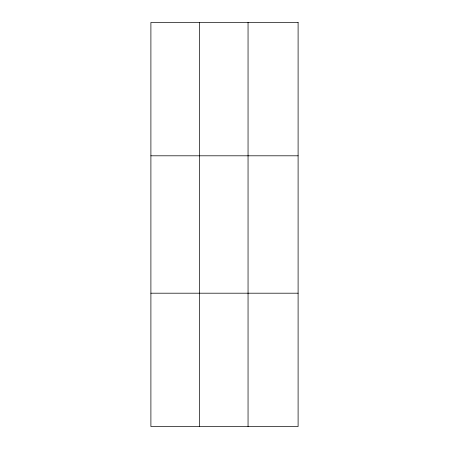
<?xml version="1.0" encoding="UTF-8"?>
<svg xmlns="http://www.w3.org/2000/svg" width="449" height="449" viewBox="0 0 449 449"><rect width="100%" height="100%" fill="white"/><g stroke="black" fill="none" stroke-linecap="round" stroke-linejoin="round"><path stroke-width="0.67" d="M199.474 22.45L199.474 426.55M248.05 22.45L248.05 426.55M150.898 155.803L298.102 155.803M150.898 293.197L298.102 293.197M298.102 22.45L298.102 426.55L150.898 426.55L150.898 22.45L298.102 22.45"/></g></svg>
